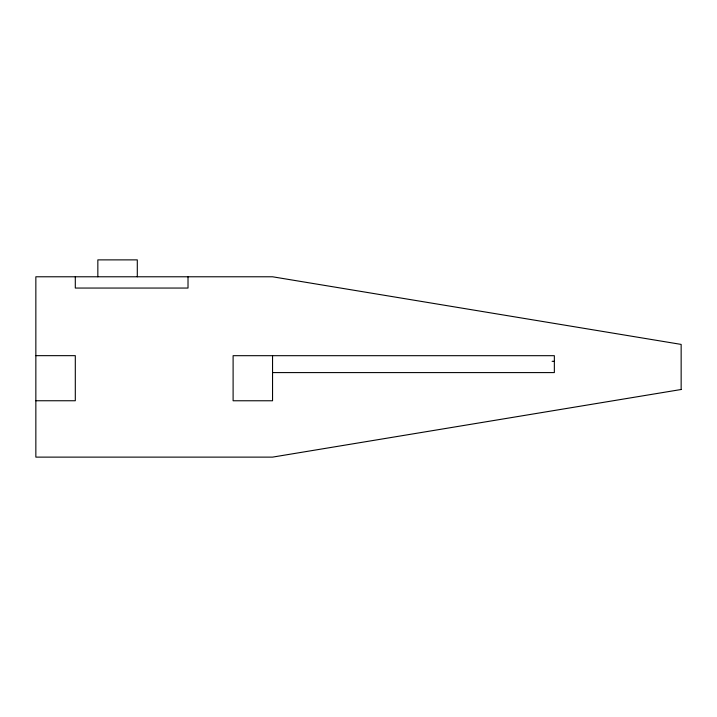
<?xml version="1.0" encoding="UTF-8"?>
<svg xmlns="http://www.w3.org/2000/svg" width="717" height="717" viewBox="0 0 717 717"><rect width="100%" height="100%" fill="white"/><g stroke="black" fill="none" stroke-linecap="round" stroke-linejoin="round"><path stroke-width="1.08" d="M35.85 355.659L75.303 355.659L75.303 400.749L35.85 400.749M552.108 361.314L554.349 361.314M272.55 372.589L554.349 372.589L554.349 355.686L233.106 355.686L233.106 400.767L272.55 400.767L272.55 355.686M188.015 276.78L188.015 288.055L75.303 288.055L75.303 276.78M137.297 276.78L137.297 259.877L97.844 259.877L97.844 276.78M681.15 389.501L272.55 457.123L35.85 457.123L35.85 276.78L272.55 276.78L681.15 344.411L681.15 389.501"/></g></svg>
